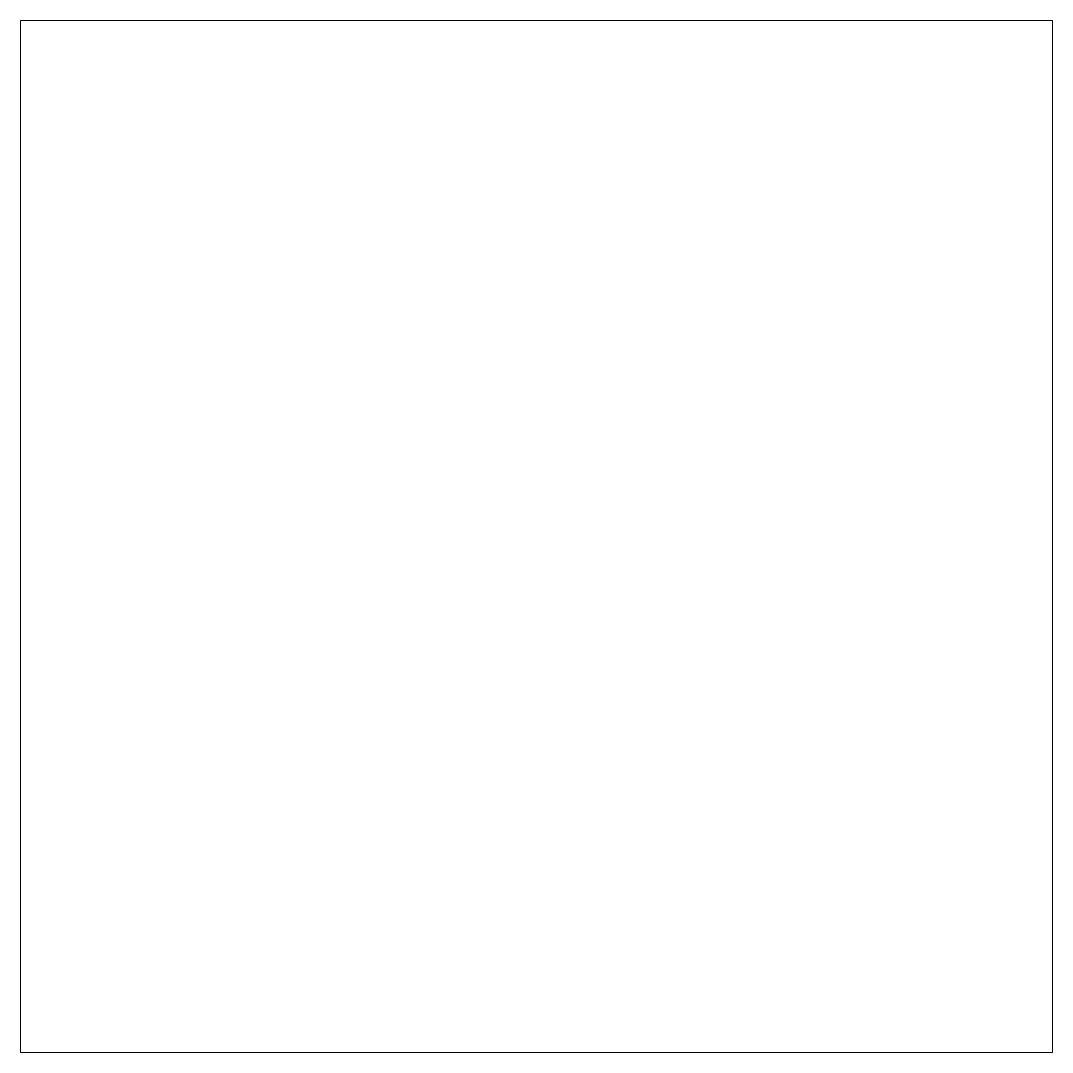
# Model space of a CAD drawing. Header units: inches. Extents: x 0 to 12, y -12 to 0.
import ezdxf

# ---------------------------------------------------------------- set-up
doc = ezdxf.new("R2010")
doc.units = ezdxf.units.IN
doc.header["$MEASUREMENT"] = 0
doc.layers.add('Layer 1', color=7, linetype='Continuous')

msp = doc.modelspace()

# ---------------------------------------------------------------- linework, layer by layer
at = {"layer": 'Layer 1', "lineweight": 0}
msp.add_lwpolyline([(12, -12), (0, -12), (0, 0), (12, 0), (12, -12)], dxfattribs=at)

doc.saveas('drawing.dxf')
